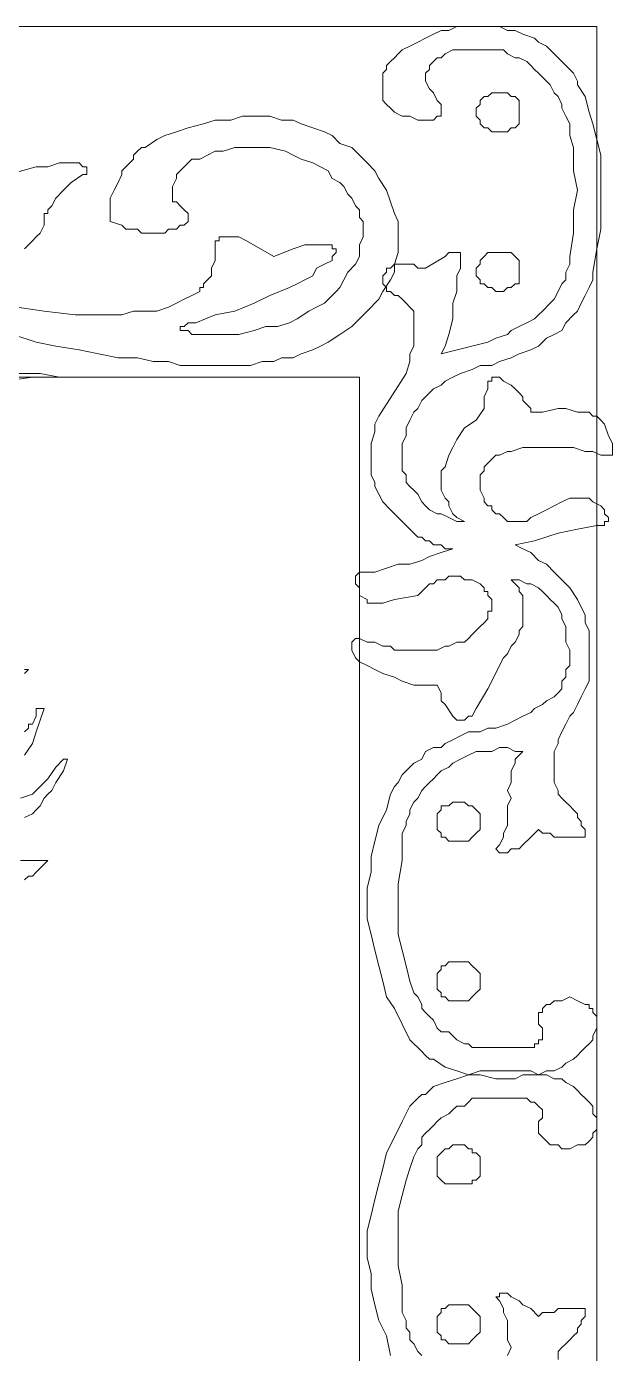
# Model space of a CAD drawing. Extents: x -66030 to 95157, y -13132 to 45879.
# Drawn here: x -13345 to -12757, y 14970 to 16300 of the extents above; entities that cross this region are included whole.
import ezdxf

# ---------------------------------------------------------------- set-up
doc = ezdxf.new("R2010")
doc.units = 0
doc.header["$LTSCALE"] = 100
doc.header["$MEASUREMENT"] = 0
doc.layers.get('0').update_dxf_attribs({"linetype": 'CONTINUOUS'})

msp = doc.modelspace()

# ---------------------------------------------------------------- linework, layer by layer
at = {"lineweight": 0}
for points in [[(-14507.2, 16299.6), (-12773, 16299.6), (-12773, 13143.6), (-14507.2, 13143.6), (-14507.2, 16299.6)], [(-12886.2, 15916.8), (-12894.1, 15905.1), (-12905.8, 15897.3), (-12913.6, 15885.5), (-12917.5, 15877.7), (-12921.4, 15869.9), (-12925.3, 15858.2), (-12929.2, 15854.3), (-12929.2, 15850.4), (-12929.2, 15846.5), (-12929.2, 15842.6), (-12929.2, 15838.7), (-12929.2, 15834.8), (-12925.3, 15827), (-12921.4, 15823.1), (-12921.4, 15819.1), (-12917.5, 15811.3), (-12913.6, 15807.4), (-12905.8, 15803.5), (-12913.6, 15803.5), (-12921.4, 15807.4), (-12929.2, 15811.3), (-12933.1, 15811.3), (-12940.9, 15815.2), (-12944.8, 15819.1), (-12948.7, 15823.1), (-12952.6, 15830.9), (-12956.6, 15834.8), (-12960.5, 15838.7), (-12964.4, 15842.6), (-12964.4, 15850.4), (-12968.3, 15854.3), (-12968.3, 15862.1), (-12968.3, 15869.9), (-12968.3, 15873.8), (-12968.3, 15881.6), (-12964.4, 15889.5), (-12964.4, 15897.3), (-12960.5, 15905.1), (-12956.6, 15912.9), (-12952.6, 15916.8), (-12948.7, 15924.6), (-12944.8, 15928.5), (-12937, 15936.3), (-12929.2, 15940.2), (-12925.3, 15944.1), (-12917.5, 15948), (-12909.7, 15951.9), (-12898, 15955.9), (-12890.2, 15959.8), (-12878.4, 15959.8), (-12870.6, 15963.7), (-12858.9, 15967.6), (-12851.1, 15971.5), (-12839.4, 15975.4), (-12831.6, 15979.3), (-12823.7, 15987.1), (-12815.9, 15991), (-12808.1, 15994.9), (-12804.2, 16002.7), (-12796.4, 16010.5), (-12792.5, 16014.4), (-12788.6, 16022.3), (-12784.7, 16030.1), (-12780.8, 16037.9), (-12776.9, 16045.7), (-12776.9, 16053.5), (-12773, 16076.9), (-12769.1, 16096.5), (-12769.1, 16116), (-12769.1, 16135.5), (-12769.1, 16151.2), (-12769.1, 16170.7), (-12773, 16186.3), (-12776.9, 16201.9), (-12780.8, 16213.6), (-12784.7, 16229.3), (-12792.5, 16241), (-12792.5, 16244.9), (-12796.4, 16252.7), (-12800.3, 16256.6), (-12808.1, 16264.4), (-12812, 16268.3), (-12815.9, 16272.2), (-12819.8, 16276.1), (-12823.7, 16280), (-12831.6, 16284), (-12835.5, 16287.9), (-12847.2, 16291.8), (-12855, 16295.7), (-12862.8, 16295.7), (-12870.6, 16299.6), (-12882.3, 16299.6), (-12890.2, 16299.6), (-12898, 16299.6), (-12905.8, 16299.6), (-12913.6, 16299.6), (-12921.4, 16295.7), (-12929.2, 16295.7), (-12937, 16291.8), (-12944.8, 16287.9), (-12952.6, 16284), (-12960.5, 16280), (-12968.3, 16276.1), (-12972.2, 16272.2), (-12976.1, 16268.3), (-12980, 16264.4), (-12983.9, 16260.5), (-12983.9, 16256.6), (-12987.8, 16252.7), (-12987.8, 16248.8), (-12987.8, 16244.9), (-12987.8, 16241), (-12987.8, 16237.1), (-12987.8, 16233.2), (-12987.8, 16229.3), (-12987.8, 16225.4), (-12983.9, 16221.5), (-12980, 16217.6), (-12976.1, 16213.6), (-12968.3, 16209.7), (-12960.5, 16209.7), (-12952.6, 16205.8), (-12944.8, 16205.8), (-12940.9, 16205.8), (-12937, 16205.8), (-12933.1, 16209.7), (-12929.2, 16209.7), (-12929.2, 16209.7), (-12929.2, 16213.6), (-12929.2, 16213.6), (-12929.2, 16217.6), (-12929.2, 16221.5), (-12933.1, 16225.4), (-12937, 16233.2), (-12940.9, 16237.1), (-12944.8, 16244.9), (-12944.8, 16248.8), (-12944.8, 16252.7), (-12940.9, 16256.6), (-12940.9, 16260.5), (-12937, 16264.4), (-12937, 16264.4), (-12933.1, 16268.3), (-12929.2, 16268.3), (-12925.3, 16272.2), (-12917.5, 16276.1), (-12909.7, 16276.1), (-12901.9, 16276.1), (-12890.2, 16276.1), (-12878.4, 16276.1), (-12874.5, 16276.1), (-12866.7, 16276.1), (-12862.8, 16272.2), (-12855, 16268.3), (-12851.1, 16268.3), (-12843.3, 16264.4), (-12839.4, 16260.5), (-12835.5, 16256.6), (-12831.6, 16252.7), (-12827.7, 16248.8), (-12823.7, 16244.9), (-12819.8, 16241), (-12815.9, 16233.2), (-12812, 16229.3), (-12808.1, 16221.5), (-12808.1, 16217.6), (-12804.2, 16209.7), (-12800.3, 16201.9), (-12800.3, 16194.1), (-12800.3, 16190.2), (-12796.4, 16178.5), (-12796.4, 16170.7), (-12796.4, 16155.1), (-12792.5, 16135.5), (-12796.4, 16116), (-12796.4, 16092.6), (-12800.3, 16069.1), (-12800.3, 16061.3), (-12804.2, 16053.5), (-12804.2, 16045.7), (-12808.1, 16041.8), (-12812, 16034), (-12815.9, 16026.2), (-12819.8, 16022.3), (-12827.7, 16014.4), (-12831.6, 16010.5), (-12835.5, 16006.6), (-12843.3, 16002.7), (-12851.1, 15998.8), (-12858.9, 15994.9), (-12862.8, 15991), (-12874.5, 15987.1), (-12882.3, 15983.2), (-12929.2, 15971.5), (-12925.3, 15979.3), (-12921.4, 15991), (-12917.5, 16006.6), (-12917.5, 16022.3), (-12913.6, 16034), (-12913.6, 16041.8), (-12913.6, 16049.6), (-12909.7, 16057.4), (-12909.7, 16061.3), (-12909.7, 16069.1), (-12909.7, 16073), (-12909.7, 16073), (-12909.7, 16073), (-12913.6, 16073), (-12913.6, 16073), (-12913.6, 16073), (-12917.5, 16073), (-12921.4, 16073), (-12925.3, 16069.1), (-12944.8, 16057.4), (-12948.7, 16057.4), (-12952.6, 16057.4), (-12956.6, 16061.3), (-12960.5, 16061.3), (-12968.3, 16061.3), (-12972.2, 16061.3), (-12976.1, 16061.3), (-12980, 16057.4), (-12983.9, 16057.4), (-12983.9, 16053.5), (-12987.8, 16049.6), (-12987.8, 16045.7), (-12987.8, 16041.8), (-12983.9, 16037.9), (-12983.9, 16034), (-12980, 16034), (-12976.1, 16030.1), (-12972.2, 16030.1), (-12968.3, 16026.2), (-12964.4, 16022.3), (-12964.4, 16022.3), (-12960.5, 16018.3), (-12956.6, 16014.4), (-12956.6, 16006.6), (-12956.6, 16002.7), (-12956.6, 15998.8), (-12956.6, 15991), (-12956.6, 15983.2), (-12956.6, 15979.3), (-12960.5, 15971.5), (-12960.5, 15963.7), (-12964.4, 15951.9), (-12991.7, 15909), (-12995.6, 15901.2), (-12995.6, 15893.4), (-12999.5, 15881.6), (-12999.5, 15873.8), (-12999.5, 15866), (-12999.5, 15858.2), (-12999.5, 15850.4), (-12995.6, 15842.6), (-12995.6, 15838.7), (-12991.7, 15830.9), (-12987.8, 15823.1), (-12980, 15815.2), (-12976.1, 15811.3), (-12968.3, 15803.5), (-12964.4, 15799.6), (-12956.6, 15791.8), (-12952.6, 15787.9), (-12948.7, 15787.9), (-12944.8, 15784), (-12940.9, 15784), (-12937, 15780.1), (-12929.2, 15780.1), (-12925.3, 15776.2), (-12917.5, 15776.2), (-12929.2, 15772.3), (-12940.9, 15768.4), (-12948.7, 15764.5), (-12960.5, 15760.6), (-12972.2, 15760.6), (-12983.9, 15756.6), (-12995.6, 15752.7), (-13007.3, 15752.7), (-13011.2, 15752.7), (-13011.2, 15752.7), (-13015.1, 15748.8), (-13015.1, 15748.8), (-13015.1, 15748.8), (-13015.1, 15744.9), (-13015.1, 15744.9), (-13015.1, 15741), (-13011.2, 15737.1), (-13011.2, 15729.3), (-13003.4, 15725.4), (-13003.4, 15725.4), (-13003.4, 15721.5), (-13003.4, 15721.5), (-13003.4, 15721.5), (-12999.5, 15721.5), (-12991.7, 15721.5), (-12987.8, 15721.5), (-12976.1, 15725.4), (-12952.6, 15729.3), (-12948.7, 15733.2), (-12944.8, 15737.1), (-12940.9, 15741), (-12937, 15741), (-12933.1, 15744.9), (-12929.2, 15744.9), (-12925.3, 15744.9), (-12921.4, 15748.8), (-12917.5, 15748.8), (-12913.6, 15748.8), (-12909.7, 15748.8), (-12905.8, 15744.9), (-12901.9, 15744.9), (-12898, 15744.9), (-12890.2, 15741), (-12886.2, 15737.1), (-12886.2, 15733.2), (-12882.3, 15733.2), (-12882.3, 15729.3), (-12878.4, 15725.4), (-12878.4, 15721.5), (-12878.4, 15717.6), (-12878.4, 15713.7), (-12882.3, 15713.7), (-12882.3, 15709.8), (-12882.3, 15705.9), (-12886.2, 15702), (-12890.2, 15698.1), (-12894.1, 15694.2), (-12898, 15690.2), (-12901.9, 15686.3), (-12905.8, 15682.4), (-12913.6, 15682.4), (-12921.4, 15678.5), (-12925.3, 15678.5), (-12933.1, 15674.6), (-12940.9, 15674.6), (-12944.8, 15674.6), (-12952.6, 15674.6), (-12960.5, 15674.6), (-12968.3, 15674.6), (-12976.1, 15674.6), (-12980, 15678.5), (-12987.8, 15678.5), (-12995.6, 15682.4), (-13003.4, 15682.4), (-13011.2, 15686.3), (-13015.1, 15686.3), (-13015.1, 15686.3), (-13019, 15682.4), (-13019, 15682.4), (-13019, 15678.5), (-13019, 15678.5), (-13019, 15674.6), (-13015.1, 15666.8), (-13011.2, 15662.9), (-13003.4, 15659), (-12995.6, 15655.1), (-12987.8, 15651.2), (-12976.1, 15647.3), (-12968.3, 15643.4), (-12956.6, 15639.5), (-12944.8, 15639.5), (-12933.1, 15639.5), (-12929.2, 15631.7), (-12929.2, 15623.8), (-12925.3, 15619.9), (-12917.5, 15608.2), (-12917.5, 15608.2), (-12913.6, 15604.3), (-12909.7, 15604.3), (-12905.8, 15604.3), (-12905.8, 15604.3), (-12901.9, 15608.2), (-12898, 15608.2), (-12894.1, 15616), (-12882.3, 15635.6), (-12866.7, 15666.8), (-12862.8, 15670.7), (-12858.9, 15678.5), (-12855, 15682.4), (-12851.1, 15690.2), (-12851.1, 15694.2), (-12847.2, 15698.1), (-12847.2, 15705.9), (-12847.2, 15709.8), (-12847.2, 15713.7), (-12847.2, 15721.5), (-12847.2, 15725.4), (-12847.2, 15729.3), (-12851.1, 15733.2), (-12851.1, 15737.1), (-12855, 15741), (-12858.9, 15744.9), (-12851.1, 15744.9), (-12843.3, 15741), (-12839.4, 15741), (-12831.6, 15737.1), (-12827.7, 15733.2), (-12823.7, 15729.3), (-12819.8, 15725.4), (-12815.9, 15721.5), (-12812, 15717.6), (-12808.1, 15709.8), (-12808.1, 15705.9), (-12804.2, 15698.1), (-12804.2, 15690.2), (-12804.2, 15682.4), (-12800.3, 15674.6), (-12800.3, 15666.8), (-12800.3, 15659), (-12804.2, 15655.1), (-12804.2, 15647.3), (-12808.1, 15643.4), (-12808.1, 15635.6), (-12812, 15631.7), (-12815.9, 15627.8), (-12823.7, 15623.8), (-12827.7, 15619.9), (-12835.5, 15616), (-12839.4, 15612.1), (-12847.2, 15608.2), (-12855, 15604.3), (-12862.8, 15600.4), (-12874.5, 15596.5), (-12882.3, 15596.5), (-12890.2, 15592.6), (-12901.9, 15592.6), (-12909.7, 15588.7), (-12917.5, 15584.8), (-12925.3, 15580.9), (-12929.2, 15577), (-12937, 15577), (-12944.8, 15573.1), (-12948.7, 15565.3), (-12956.6, 15561.4), (-12960.5, 15557.4), (-12964.4, 15553.5), (-12968.3, 15549.6), (-12972.2, 15541.8), (-12976.1, 15537.9), (-12980, 15530.1), (-12983.9, 15514.5), (-12991.7, 15498.9), (-12995.6, 15483.2), (-12999.5, 15467.6), (-12999.5, 15452), (-13003.4, 15436.4), (-13003.4, 15420.7), (-13003.4, 15405.1), (-12999.5, 15389.5), (-12995.6, 15373.9), (-12991.7, 15358.2), (-12987.8, 15342.6), (-12983.9, 15327), (-12976.1, 15315.3), (-12968.3, 15299.7), (-12960.5, 15284), (-12956.6, 15280.1), (-12952.6, 15276.2), (-12948.7, 15272.3), (-12944.8, 15268.4), (-12940.9, 15264.5), (-12937, 15264.5), (-12925.3, 15256.7), (-12913.6, 15252.8), (-12901.9, 15248.9), (-12890.2, 15248.9), (-12874.5, 15245), (-12866.7, 15245), (-12855, 15245), (-12847.2, 15248.9), (-12839.4, 15248.9), (-12831.6, 15248.9), (-12823.7, 15252.8), (-12815.9, 15252.8), (-12808.1, 15256.7), (-12804.2, 15260.6), (-12796.4, 15264.5), (-12792.5, 15268.4), (-12788.6, 15272.3), (-12784.7, 15276.2), (-12780.8, 15280.1), (-12776.9, 15284), (-12776.9, 15287.9), (-12773, 15295.7), (-12773, 15299.7), (-12773, 15303.6), (-12773, 15303.6), (-12773, 15307.5), (-12776.9, 15311.4), (-12776.9, 15311.4), (-12776.9, 15315.3), (-12780.8, 15315.3), (-12780.8, 15319.2), (-12784.7, 15319.2), (-12792.5, 15323.1), (-12800.3, 15327), (-12808.1, 15323.1), (-12812, 15323.1), (-12815.9, 15323.1), (-12819.8, 15319.2), (-12823.7, 15319.2), (-12823.7, 15319.2), (-12827.7, 15315.3), (-12827.7, 15311.4), (-12831.6, 15311.4), (-12831.6, 15307.5), (-12831.6, 15303.6), (-12831.6, 15299.7), (-12831.6, 15299.7), (-12827.7, 15295.7), (-12827.7, 15291.8), (-12827.7, 15287.9), (-12827.7, 15284), (-12831.6, 15284), (-12831.6, 15280.1), (-12835.5, 15280.1), (-12835.5, 15276.2), (-12839.4, 15276.2), (-12843.3, 15276.2), (-12855, 15276.2), (-12866.7, 15276.2), (-12878.4, 15276.2), (-12898, 15276.2), (-12901.9, 15280.1), (-12905.8, 15280.1), (-12913.6, 15284), (-12917.5, 15287.9), (-12921.4, 15291.8), (-12929.2, 15291.8), (-12933.1, 15295.7), (-12937, 15303.6), (-12940.9, 15307.5), (-12944.8, 15311.4), (-12948.7, 15315.3), (-12948.7, 15319.2), (-12952.6, 15327), (-12956.6, 15330.9), (-12960.5, 15342.6), (-12964.4, 15358.2), (-12968.3, 15373.9), (-12972.2, 15389.5), (-12972.2, 15405.1), (-12972.2, 15424.6), (-12972.2, 15440.3), (-12968.3, 15463.7), (-12968.3, 15483.2), (-12968.3, 15491), (-12964.4, 15498.9), (-12964.4, 15502.8), (-12960.5, 15510.6), (-12960.5, 15514.5), (-12956.6, 15522.3), (-12952.6, 15526.2), (-12948.7, 15534), (-12944.8, 15537.9), (-12940.9, 15541.8), (-12937, 15545.7), (-12933.1, 15549.6), (-12929.2, 15553.5), (-12921.4, 15557.4), (-12917.5, 15561.4), (-12909.7, 15565.3), (-12901.9, 15569.2), (-12894.1, 15573.1), (-12886.2, 15573.1), (-12878.4, 15573.1), (-12870.6, 15577), (-12862.8, 15577), (-12855, 15573.1), (-12847.2, 15573.1), (-12847.2, 15573.1), (-12851.1, 15569.2), (-12855, 15565.3), (-12855, 15561.4), (-12858.9, 15553.5), (-12858.9, 15549.6), (-12858.9, 15541.8), (-12862.8, 15534), (-12858.9, 15526.2), (-12862.8, 15518.4), (-12862.8, 15510.6), (-12862.8, 15502.8), (-12862.8, 15498.9), (-12866.7, 15491), (-12866.7, 15487.1), (-12870.6, 15479.3), (-12874.5, 15475.4), (-12870.6, 15471.5), (-12870.6, 15471.5), (-12870.6, 15471.5), (-12866.7, 15471.5), (-12862.8, 15471.5), (-12858.9, 15475.4), (-12851.1, 15475.4), (-12847.2, 15479.3), (-12839.4, 15487.1), (-12831.6, 15494.9), (-12827.7, 15491), (-12819.8, 15491), (-12815.9, 15487.1), (-12812, 15487.1), (-12804.2, 15487.1), (-12800.3, 15487.1), (-12792.5, 15487.1), (-12784.7, 15487.1), (-12784.7, 15491), (-12784.7, 15494.9), (-12788.6, 15498.9), (-12788.6, 15502.8), (-12792.5, 15506.7), (-12792.5, 15510.6), (-12796.4, 15514.5), (-12800.3, 15518.4), (-12804.2, 15522.3), (-12808.1, 15526.2), (-12812, 15530.1), (-12812, 15534), (-12815.9, 15541.8), (-12815.9, 15545.7), (-12815.9, 15549.6), (-12815.9, 15557.4), (-12815.9, 15561.4), (-12815.9, 15569.2), (-12815.9, 15573.1), (-12812, 15580.9), (-12812, 15584.8), (-12808.1, 15592.6), (-12804.2, 15600.4), (-12800.3, 15608.2), (-12796.4, 15612.1), (-12792.5, 15619.9), (-12788.6, 15627.8), (-12784.7, 15635.6), (-12780.8, 15643.4), (-12780.8, 15651.2), (-12780.8, 15659), (-12780.8, 15666.8), (-12780.8, 15674.6), (-12780.8, 15682.4), (-12780.8, 15690.2), (-12780.8, 15694.2), (-12784.7, 15702), (-12784.7, 15709.8), (-12788.6, 15717.6), (-12792.5, 15725.4), (-12800.3, 15737.1), (-12808.1, 15744.9), (-12815.9, 15752.7), (-12823.7, 15760.6), (-12831.6, 15764.5), (-12839.4, 15772.3), (-12847.2, 15776.2), (-12855, 15780.1), (-12835.5, 15784), (-12812, 15791.8), (-12792.5, 15795.7), (-12773, 15799.6), (-12765.2, 15799.6), (-12765.2, 15799.6), (-12765.2, 15803.5), (-12761.3, 15803.5), (-12761.3, 15807.4), (-12761.3, 15807.4), (-12761.3, 15807.4), (-12765.2, 15811.3), (-12765.2, 15815.2), (-12765.2, 15815.2), (-12769.1, 15819.1), (-12776.9, 15823.1), (-12780.8, 15827), (-12784.7, 15827), (-12784.7, 15827), (-12792.5, 15827), (-12800.3, 15827), (-12808.1, 15823.1), (-12815.9, 15819.1), (-12823.7, 15815.2), (-12831.6, 15811.3), (-12839.4, 15807.4), (-12843.3, 15803.5), (-12847.2, 15803.5), (-12851.1, 15803.5), (-12855, 15803.5), (-12858.9, 15803.5), (-12862.8, 15803.5), (-12866.7, 15807.4), (-12866.7, 15807.4), (-12870.6, 15811.3), (-12874.5, 15811.3), (-12878.4, 15815.2), (-12878.4, 15819.1), (-12882.3, 15819.1), (-12886.2, 15823.1), (-12886.2, 15827), (-12890.2, 15834.8), (-12890.2, 15838.7), (-12890.2, 15842.6), (-12890.2, 15846.5), (-12890.2, 15846.5), (-12890.2, 15850.4), (-12886.2, 15854.3), (-12886.2, 15858.2), (-12882.3, 15862.1), (-12882.3, 15862.1), (-12878.4, 15866), (-12874.5, 15869.9), (-12870.6, 15869.9), (-12862.8, 15873.8), (-12858.9, 15873.8), (-12847.2, 15877.7), (-12839.4, 15877.7), (-12827.7, 15877.7), (-12815.9, 15877.7), (-12808.1, 15877.7), (-12796.4, 15877.7), (-12784.7, 15873.8), (-12776.9, 15873.8), (-12769.1, 15869.9), (-12765.2, 15869.9), (-12765.2, 15869.9), (-12761.3, 15869.9), (-12761.3, 15869.9), (-12757.3, 15869.9), (-12757.3, 15873.8), (-12757.3, 15873.8), (-12757.3, 15877.7), (-12757.3, 15881.6), (-12757.3, 15881.6), (-12761.3, 15889.5), (-12765.2, 15901.2), (-12765.2, 15901.2), (-12769.1, 15905.1), (-12773, 15909), (-12776.9, 15909), (-12780.8, 15912.9), (-12784.7, 15912.9), (-12788.6, 15912.9), (-12792.5, 15912.9), (-12804.2, 15916.8), (-12812, 15916.8), (-12827.7, 15912.9), (-12839.4, 15912.9), (-12839.4, 15916.8), (-12843.3, 15920.7), (-12847.2, 15924.6), (-12847.2, 15928.5), (-12851.1, 15932.4), (-12855, 15936.3), (-12858.9, 15940.2), (-12866.7, 15944.1), (-12870.6, 15948), (-12870.6, 15948), (-12874.5, 15948), (-12874.5, 15948), (-12878.4, 15948), (-12878.4, 15948), (-12878.4, 15944.1), (-12882.3, 15944.1), (-12882.3, 15940.2), (-12882.3, 15936.3), (-12886.2, 15928.5), (-12886.2, 15920.7), (-12886.2, 15916.8)], [(-12894.1, 16213.6), (-12894.1, 16209.7), (-12890.2, 16205.8), (-12890.2, 16201.9), (-12886.2, 16198), (-12882.3, 16198), (-12878.4, 16194.1), (-12874.5, 16194.1), (-12870.6, 16194.1), (-12866.7, 16194.1), (-12862.8, 16194.1), (-12858.9, 16198), (-12855, 16198), (-12851.1, 16201.9), (-12851.1, 16205.8), (-12851.1, 16209.7), (-12851.1, 16213.6), (-12851.1, 16217.6), (-12851.1, 16221.5), (-12851.1, 16225.4), (-12855, 16229.3), (-12858.9, 16229.3), (-12862.8, 16233.2), (-12866.7, 16233.2), (-12870.6, 16233.2), (-12874.5, 16233.2), (-12878.4, 16233.2), (-12882.3, 16229.3), (-12886.2, 16229.3), (-12890.2, 16225.4), (-12890.2, 16221.5), (-12894.1, 16217.6), (-12894.1, 16213.6)], [(-12894.1, 16053.5), (-12894.1, 16049.6), (-12890.2, 16045.7), (-12890.2, 16041.8), (-12886.2, 16041.8), (-12882.3, 16037.9), (-12878.4, 16037.9), (-12874.5, 16034), (-12870.6, 16034), (-12866.7, 16034), (-12862.8, 16037.9), (-12858.9, 16037.9), (-12855, 16041.8), (-12851.1, 16041.8), (-12851.1, 16045.7), (-12851.1, 16049.6), (-12851.1, 16053.5), (-12851.1, 16057.4), (-12851.1, 16061.3), (-12851.1, 16065.2), (-12855, 16069.1), (-12858.9, 16073), (-12862.8, 16073), (-12866.7, 16073), (-12870.6, 16073), (-12874.5, 16073), (-12878.4, 16073), (-12882.3, 16073), (-12886.2, 16069.1), (-12890.2, 16065.2), (-12890.2, 16061.3), (-12894.1, 16057.4), (-12894.1, 16053.5)], [(-14272.9, 15948), (-13011.2, 15948), (-13011.2, 13381.8), (-14272.9, 13381.8), (-14272.9, 15948)], [(-12933.1, 15502.8), (-12933.1, 15498.9), (-12933.1, 15494.9), (-12929.2, 15491), (-12929.2, 15487.1), (-12925.3, 15487.1), (-12921.4, 15483.2), (-12917.5, 15483.2), (-12909.7, 15483.2), (-12905.8, 15483.2), (-12901.9, 15483.2), (-12898, 15487.1), (-12898, 15487.1), (-12894.1, 15491), (-12890.2, 15494.9), (-12890.2, 15498.9), (-12890.2, 15502.8), (-12890.2, 15506.7), (-12890.2, 15510.6), (-12894.1, 15514.5), (-12898, 15518.4), (-12898, 15518.4), (-12901.9, 15518.4), (-12905.8, 15522.3), (-12909.7, 15522.3), (-12917.5, 15522.3), (-12921.4, 15518.4), (-12925.3, 15518.4), (-12929.2, 15518.4), (-12929.2, 15514.5), (-12933.1, 15510.6), (-12933.1, 15506.7), (-12933.1, 15502.8)], [(-12933.1, 15342.6), (-12933.1, 15338.7), (-12933.1, 15334.8), (-12929.2, 15330.9), (-12929.2, 15327), (-12925.3, 15327), (-12921.4, 15323.1), (-12917.5, 15323.1), (-12909.7, 15323.1), (-12905.8, 15323.1), (-12901.9, 15323.1), (-12898, 15327), (-12898, 15327), (-12894.1, 15330.9), (-12890.2, 15334.8), (-12890.2, 15338.7), (-12890.2, 15342.6), (-12890.2, 15346.5), (-12890.2, 15350.4), (-12894.1, 15354.3), (-12898, 15358.2), (-12898, 15358.2), (-12901.9, 15362.1), (-12905.8, 15362.1), (-12909.7, 15362.1), (-12917.5, 15362.1), (-12921.4, 15362.1), (-12925.3, 15358.2), (-12929.2, 15358.2), (-12929.2, 15354.3), (-12933.1, 15350.4), (-12933.1, 15346.5), (-12933.1, 15342.6)], [(-12933.1, 15155.1), (-12933.1, 15162.9), (-12933.1, 15166.8), (-12929.2, 15170.8), (-12929.2, 15170.8), (-12925.3, 15174.7), (-12921.4, 15174.7), (-12917.5, 15178.6), (-12909.7, 15178.6), (-12905.8, 15178.6), (-12901.9, 15174.7), (-12898, 15174.7), (-12898, 15170.8), (-12894.1, 15170.8), (-12890.2, 15166.8), (-12890.2, 15162.9), (-12890.2, 15155.1), (-12890.2, 15151.2), (-12890.2, 15147.3), (-12894.1, 15143.4), (-12898, 15143.4), (-12898, 15139.5), (-12901.9, 15139.5), (-12905.8, 15139.5), (-12909.7, 15139.5), (-12917.5, 15139.5), (-12921.4, 15139.5), (-12925.3, 15139.5), (-12929.2, 15143.4), (-12929.2, 15143.4), (-12929.2, 15143.4), (-12933.1, 15147.3), (-12933.1, 15151.2), (-12933.1, 15155.1)], [(-12933.1, 14998.9), (-12933.1, 15002.8), (-12933.1, 15006.7), (-12929.2, 15010.6), (-12929.2, 15014.5), (-12925.3, 15014.5), (-12921.4, 15018.4), (-12917.5, 15018.4), (-12909.7, 15018.4), (-12905.8, 15018.4), (-12901.9, 15018.4), (-12898, 15014.5), (-12898, 15014.5), (-12894.1, 15010.6), (-12890.2, 15006.7), (-12890.2, 15002.8), (-12890.2, 14998.9), (-12890.2, 14995), (-12890.2, 14991.1), (-12894.1, 14987.2), (-12898, 14983.3), (-12898, 14983.3), (-12901.9, 14979.4), (-12905.8, 14979.4), (-12909.7, 14979.4), (-12917.5, 14979.4), (-12921.4, 14979.4), (-12925.3, 14983.3), (-12929.2, 14983.3), (-12929.2, 14983.3), (-12929.2, 14987.2), (-12933.1, 14991.1), (-12933.1, 14995), (-12933.1, 14998.9)]]:
    msp.add_lwpolyline(points, close=True, dxfattribs=at)
for points in [[(-13355, 16018.3), (-13327.6, 16014.4), (-13296.4, 16010.5), (-13280.7, 16010.5), (-13265.1, 16010.5), (-13249.5, 16010.5), (-13237.8, 16014.4), (-13226.1, 16014.4), (-13214.3, 16014.4), (-13202.6, 16018.3), (-13194.8, 16022.3), (-13187, 16026.2), (-13179.2, 16030.1), (-13171.4, 16034), (-13171.4, 16037.9), (-13167.5, 16037.9), (-13167.5, 16041.8), (-13163.6, 16045.7), (-13159.7, 16049.6), (-13159.7, 16057.4), (-13155.8, 16065.2), (-13155.8, 16069.1), (-13155.8, 16073), (-13155.8, 16076.9), (-13155.8, 16080.8), (-13155.8, 16080.8), (-13155.8, 16084.8), (-13151.9, 16084.8), (-13151.9, 16088.7), (-13147.9, 16088.7), (-13144, 16088.7), (-13144, 16088.7), (-13140.1, 16088.7), (-13136.2, 16088.7), (-13132.3, 16088.7), (-13124.5, 16084.8), (-13097.2, 16069.1), (-13077.6, 16076.9), (-13065.9, 16080.8), (-13054.2, 16080.8), (-13046.4, 16080.8), (-13046.4, 16080.8), (-13042.5, 16080.8), (-13038.6, 16080.8), (-13038.6, 16080.8), (-13038.6, 16076.9), (-13034.7, 16076.9), (-13034.7, 16073), (-13034.7, 16073), (-13038.6, 16069.1), (-13038.6, 16065.2), (-13046.4, 16061.3), (-13054.2, 16057.4), (-13058.1, 16049.6), (-13065.9, 16045.7), (-13073.7, 16041.8), (-13081.5, 16037.9), (-13101.1, 16030.1), (-13116.7, 16022.3), (-13136.2, 16014.4), (-13155.8, 16010.5), (-13175.3, 16002.7), (-13183.1, 16002.7), (-13187, 15998.8), (-13190.9, 15998.8), (-13190.9, 15994.9), (-13190.9, 15994.9), (-13187, 15994.9), (-13187, 15994.9), (-13183.1, 15994.9), (-13179.2, 15991), (-13167.5, 15991), (-13151.9, 15991), (-13132.3, 15991), (-13116.7, 15994.9), (-13105, 15998.8), (-13093.3, 15998.8), (-13081.5, 16002.7), (-13073.7, 16006.6), (-13062, 16014.4), (-13054.2, 16018.3), (-13046.4, 16022.3), (-13038.6, 16030.1), (-13034.7, 16034), (-13030.8, 16037.9), (-13026.9, 16045.7), (-13023, 16053.5), (-13015.1, 16061.3), (-13011.2, 16069.1), (-13011.2, 16080.8), (-13007.3, 16088.7), (-13007.3, 16096.5), (-13007.3, 16104.3), (-13011.2, 16108.2), (-13011.2, 16116), (-13015.1, 16119.9), (-13019, 16127.7), (-13023, 16131.6), (-13026.9, 16139.4), (-13030.8, 16143.3), (-13038.6, 16147.2), (-13042.5, 16155.1), (-13050.3, 16159), (-13058.1, 16162.9), (-13069.8, 16166.8), (-13077.6, 16170.7), (-13085.4, 16174.6), (-13101.1, 16178.5), (-13112.8, 16178.5), (-13124.5, 16178.5), (-13136.2, 16178.5), (-13147.9, 16174.6), (-13155.8, 16174.6), (-13163.6, 16170.7), (-13171.4, 16166.8), (-13179.2, 16166.8), (-13183.1, 16162.9), (-13187, 16159), (-13190.9, 16155.1), (-13190.9, 16155.1), (-13194.8, 16151.2), (-13194.8, 16147.2), (-13198.7, 16139.4), (-13198.7, 16131.6), (-13198.7, 16123.8), (-13194.8, 16123.8), (-13190.9, 16119.9), (-13187, 16116), (-13183.1, 16112.1), (-13183.1, 16108.2), (-13183.1, 16108.2), (-13183.1, 16104.3), (-13183.1, 16104.3), (-13183.1, 16104.3), (-13187, 16100.4), (-13190.9, 16100.4), (-13194.8, 16096.5), (-13202.6, 16096.5), (-13206.5, 16092.6), (-13210.4, 16092.6), (-13214.3, 16092.6), (-13218.3, 16092.6), (-13226.1, 16092.6), (-13230, 16092.6), (-13233.9, 16096.5), (-13237.8, 16096.5), (-13245.6, 16096.5), (-13249.5, 16100.4), (-13261.2, 16104.3), (-13261.2, 16116), (-13261.2, 16127.7), (-13257.3, 16135.5), (-13253.4, 16143.3), (-13249.5, 16151.2), (-13249.5, 16155.1), (-13245.6, 16159), (-13241.7, 16162.9), (-13237.8, 16166.8), (-13237.8, 16170.7), (-13233.9, 16174.6), (-13230, 16178.5), (-13226.1, 16178.5), (-13214.3, 16186.3), (-13206.5, 16190.2), (-13194.8, 16194.1), (-13183.1, 16198), (-13167.5, 16201.9), (-13155.8, 16205.8), (-13140.1, 16205.8), (-13128.4, 16209.7), (-13112.8, 16209.7), (-13101.1, 16209.7), (-13089.4, 16205.8), (-13077.6, 16205.8), (-13069.8, 16201.9), (-13058.1, 16198), (-13046.4, 16194.1), (-13038.6, 16190.2), (-13030.8, 16182.4), (-13019, 16178.5), (-13011.2, 16170.7), (-13003.4, 16162.9), (-12995.6, 16155.1), (-12991.7, 16147.2), (-12983.9, 16135.5), (-12980, 16123.8), (-12976.1, 16112.1), (-12972.2, 16104.3), (-12972.2, 16092.6), (-12972.2, 16080.8), (-12972.2, 16073), (-12976.1, 16061.3), (-12976.1, 16053.5), (-12980, 16045.7), (-12987.8, 16034), (-12991.7, 16026.2), (-12995.6, 16022.3), (-12999.5, 16018.3), (-13003.4, 16014.4), (-13011.2, 16006.6), (-13019, 15998.8), (-13030.8, 15991), (-13042.5, 15983.2), (-13050.3, 15979.3), (-13058.1, 15975.4), (-13069.8, 15971.5), (-13077.6, 15967.6), (-13089.4, 15967.6), (-13097.2, 15963.7), (-13108.9, 15963.7), (-13120.6, 15959.8), (-13128.4, 15959.8), (-13140.1, 15959.8), (-13151.9, 15959.8), (-13163.6, 15959.8), (-13179.2, 15959.8), (-13190.9, 15959.8), (-13202.6, 15963.7), (-13218.3, 15963.7), (-13233.9, 15967.6), (-13253.4, 15967.6), (-13272.9, 15971.5), (-13292.5, 15975.4), (-13315.9, 15979.3), (-13335.4, 15983.2), (-13358.9, 15991)], [(-13378.4, 16147.2), (-13335.4, 16159), (-13323.7, 16159), (-13312, 16162.9), (-13300.3, 16162.9), (-13292.5, 16162.9), (-13292.5, 16162.9), (-13288.6, 16159), (-13288.6, 16159), (-13284.7, 16159), (-13284.7, 16155.1), (-13284.7, 16155.1), (-13284.7, 16151.2), (-13288.6, 16151.2), (-13300.3, 16143.3), (-13308.1, 16135.5), (-13315.9, 16127.7), (-13319.8, 16119.9), (-13323.7, 16116), (-13323.7, 16112.1), (-13327.6, 16112.1), (-13327.6, 16108.2), (-13327.6, 16104.3), (-13327.6, 16104.3), (-13327.6, 16100.4), (-13327.6, 16100.4), (-13331.5, 16092.6), (-13335.4, 16088.7), (-13339.3, 16084.8), (-13343.2, 16080.8), (-13347.1, 16076.9)], [(-13355, 15951.9), (-13331.5, 15951.9), (-13312, 15948), (-13339.3, 15948), (-13366.7, 15944.1)], [(-13347.1, 15655.1), (-13343.2, 15655.1), (-13343.2, 15655.1), (-13347.1, 15651.2)], [(-13347.1, 15592.6), (-13343.2, 15596.5), (-13343.2, 15596.5), (-13343.2, 15600.4), (-13339.3, 15600.4), (-13335.4, 15608.2), (-13335.4, 15612.1), (-13335.4, 15612.1), (-13335.4, 15616), (-13331.5, 15616), (-13331.5, 15616), (-13327.6, 15616), (-13327.6, 15616), (-13331.5, 15604.3), (-13335.4, 15592.6), (-13339.3, 15580.9), (-13347.1, 15569.2)], [(-13351.1, 15526.2), (-13339.3, 15530.1), (-13335.4, 15534), (-13331.5, 15537.9), (-13327.6, 15541.8), (-13323.7, 15545.7), (-13315.9, 15557.4), (-13308.1, 15565.3), (-13308.1, 15565.3), (-13304.2, 15565.3), (-13304.2, 15565.3), (-13304.2, 15565.3), (-13308.1, 15553.5), (-13315.9, 15541.8), (-13319.8, 15534), (-13323.7, 15530.1), (-13327.6, 15526.2), (-13331.5, 15518.4), (-13335.4, 15514.5), (-13339.3, 15510.6), (-13347.1, 15506.7)], [(-13351.1, 15463.7), (-13335.4, 15463.7), (-13335.4, 15463.7), (-13331.5, 15463.7), (-13327.6, 15463.7), (-13327.6, 15463.7), (-13323.7, 15463.7), (-13331.5, 15455.9), (-13335.4, 15452), (-13339.3, 15448.1), (-13343.2, 15448.1), (-13347.1, 15444.2)], [(-12980, 14967.6), (-12983.9, 14987.2), (-12991.7, 15002.8), (-12995.6, 15018.4), (-12999.5, 15034), (-12999.5, 15049.7), (-13003.4, 15065.3), (-13003.4, 15077), (-13003.4, 15092.6), (-12999.5, 15108.3), (-12995.6, 15123.9), (-12991.7, 15139.5), (-12987.8, 15155.1), (-12983.9, 15170.8), (-12976.1, 15186.4), (-12968.3, 15202), (-12960.5, 15217.6), (-12956.6, 15221.5), (-12952.6, 15225.4), (-12948.7, 15229.3), (-12944.8, 15229.3), (-12940.9, 15233.3), (-12937, 15237.2), (-12925.3, 15241.1), (-12913.6, 15245), (-12901.9, 15248.9), (-12890.2, 15252.8), (-12874.5, 15252.8), (-12866.7, 15252.8), (-12855, 15252.8), (-12847.2, 15252.8), (-12839.4, 15252.8), (-12831.6, 15248.9), (-12823.7, 15248.9), (-12815.9, 15245), (-12808.1, 15245), (-12804.2, 15241.1), (-12796.4, 15237.2), (-12792.5, 15233.3), (-12788.6, 15229.3), (-12784.7, 15225.4), (-12780.8, 15221.5), (-12776.9, 15217.6), (-12776.9, 15209.8), (-12773, 15205.9), (-12773, 15202), (-12773, 15198.1), (-12773, 15194.2), (-12773, 15194.2), (-12776.9, 15190.3), (-12776.9, 15186.4), (-12776.9, 15186.4), (-12780.8, 15182.5), (-12780.8, 15182.5), (-12784.7, 15178.6), (-12792.5, 15178.6), (-12800.3, 15174.7), (-12808.1, 15174.7), (-12812, 15178.6), (-12815.9, 15178.6), (-12819.8, 15178.6), (-12823.7, 15182.5), (-12823.7, 15182.5), (-12827.7, 15186.4), (-12827.7, 15186.4), (-12831.6, 15190.3), (-12831.6, 15194.2), (-12831.6, 15194.2), (-12831.6, 15198.1), (-12831.6, 15202), (-12827.7, 15205.9), (-12827.7, 15209.8), (-12827.7, 15213.7), (-12827.7, 15213.7), (-12831.6, 15217.6), (-12831.6, 15217.6), (-12835.5, 15221.5), (-12835.5, 15221.5), (-12839.4, 15221.5), (-12843.3, 15225.4), (-12855, 15225.4), (-12866.7, 15225.4), (-12878.4, 15225.4), (-12898, 15225.4), (-12901.9, 15221.5), (-12905.8, 15217.6), (-12913.6, 15217.6), (-12917.5, 15213.7), (-12921.4, 15209.8), (-12929.2, 15205.9), (-12933.1, 15202), (-12937, 15198.1), (-12940.9, 15194.2), (-12944.8, 15190.3), (-12948.7, 15186.4), (-12948.7, 15178.6), (-12952.6, 15174.7), (-12956.6, 15166.8), (-12960.5, 15155.1), (-12964.4, 15143.4), (-12968.3, 15127.8), (-12972.2, 15112.2), (-12972.2, 15096.5), (-12972.2, 15077), (-12972.2, 15057.5), (-12968.3, 15038), (-12968.3, 15018.4), (-12968.3, 15010.6), (-12964.4, 15002.8), (-12964.4, 14995), (-12960.5, 14991.1), (-12960.5, 14983.3), (-12956.6, 14979.4), (-12952.6, 14971.6), (-12948.7, 14967.6)], [(-12862.8, 14967.6), (-12858.9, 14975.5), (-12862.8, 14983.3), (-12862.8, 14987.2), (-12862.8, 14995), (-12862.8, 15002.8), (-12866.7, 15010.6), (-12866.7, 15014.5), (-12870.6, 15022.3), (-12874.5, 15026.2), (-12870.6, 15026.2), (-12870.6, 15030.1), (-12870.6, 15030.1), (-12866.7, 15030.1), (-12862.8, 15030.1), (-12858.9, 15026.2), (-12851.1, 15022.3), (-12847.2, 15018.4), (-12839.4, 15014.5), (-12831.6, 15006.7), (-12827.7, 15010.6), (-12819.8, 15010.6), (-12815.9, 15010.6), (-12812, 15014.5), (-12804.2, 15014.5), (-12800.3, 15014.5), (-12792.5, 15014.5), (-12784.7, 15014.5), (-12784.7, 15010.6), (-12784.7, 15006.7), (-12788.6, 15002.8), (-12788.6, 14998.9), (-12792.5, 14995), (-12792.5, 14991.1), (-12796.4, 14987.2), (-12800.3, 14983.3), (-12804.2, 14979.4), (-12808.1, 14975.5), (-12812, 14971.6), (-12812, 14963.7)]]:
    msp.add_lwpolyline(points, dxfattribs=at)

doc.saveas('drawing.dxf')
